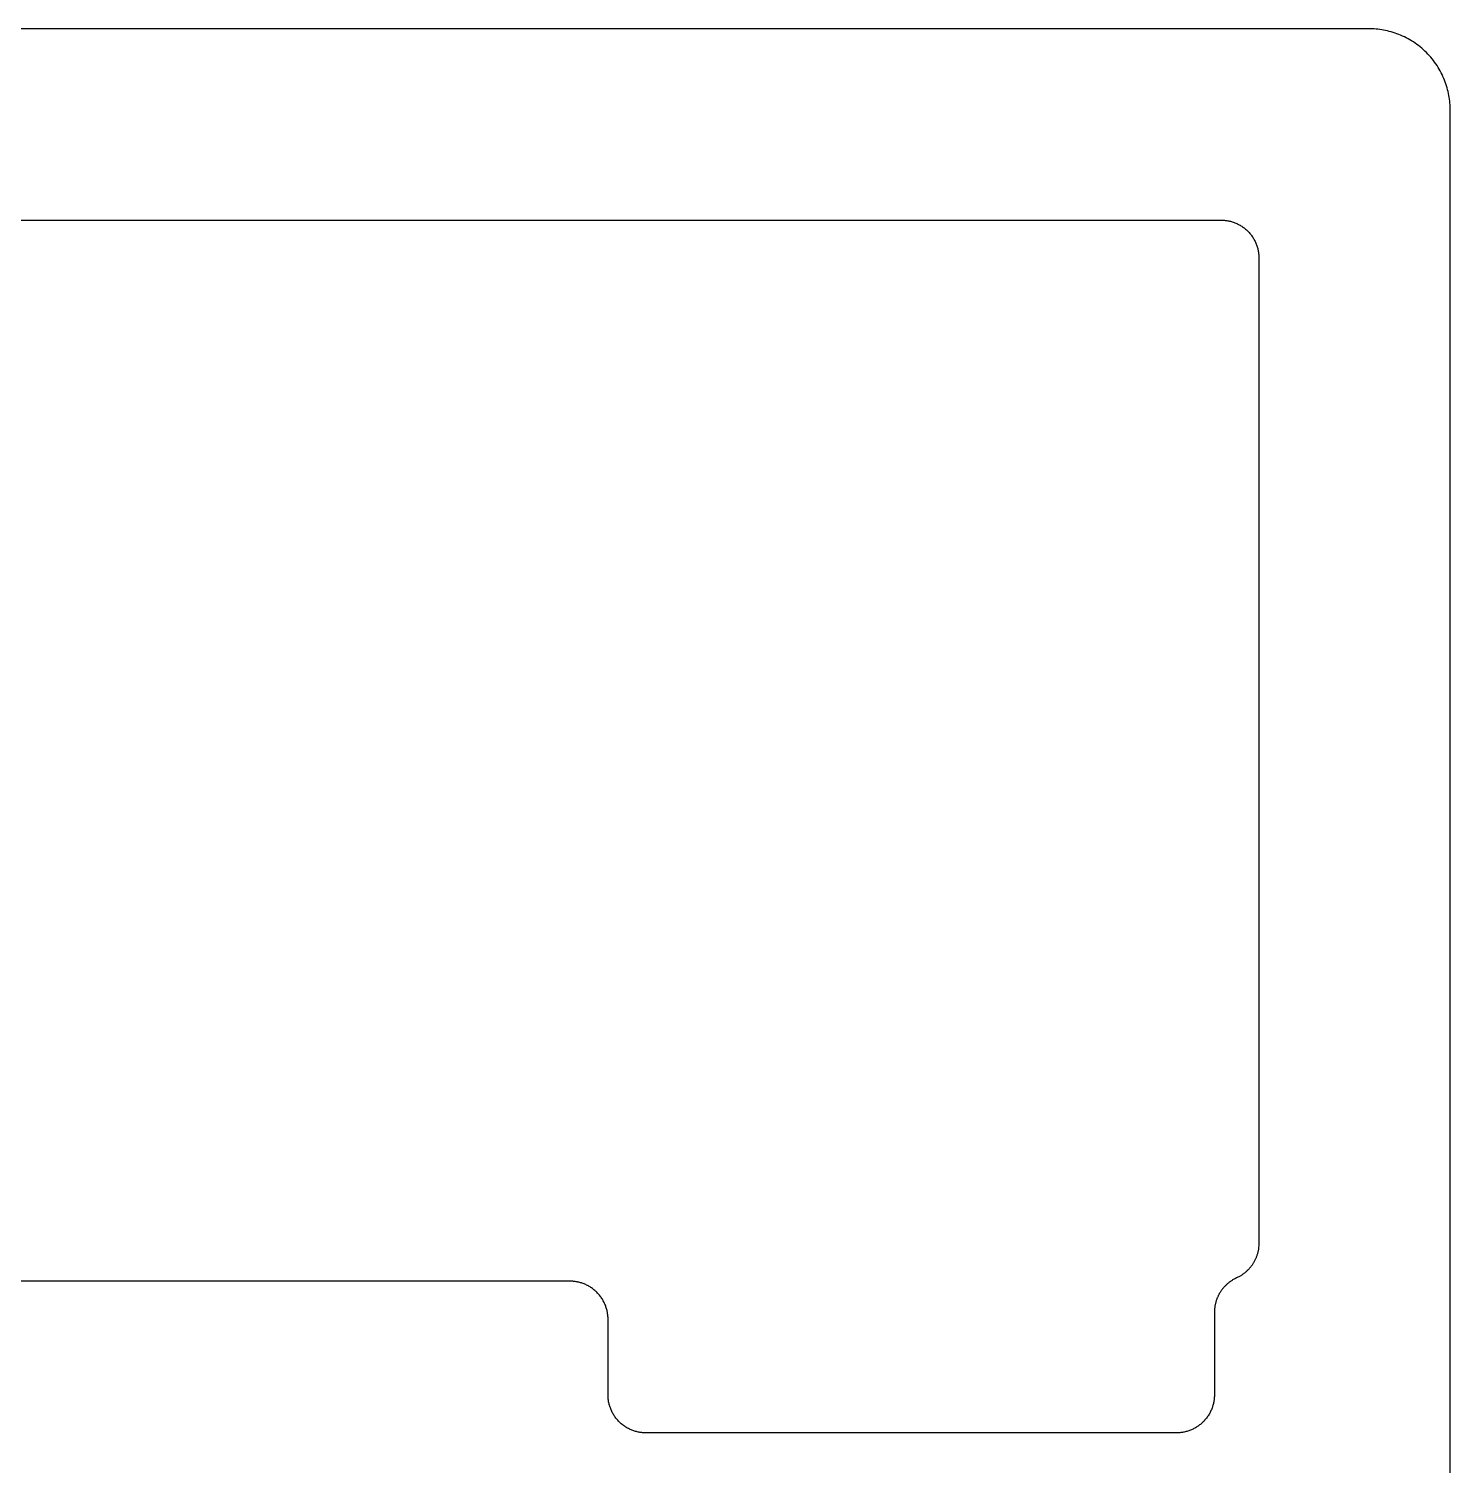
# Model space of a CAD drawing. Header units: millimetres. Extents: x 1057 to 1343, y -204 to -96.
# Drawn here: x 1324.12 to 1342.88, y -121.33 to -102.38 of the extents above; entities that cross this region are included whole.
import ezdxf

# ---------------------------------------------------------------- set-up
doc = ezdxf.new("R2010")
doc.units = ezdxf.units.MM
doc.layers.add('Layer 01', color=18, linetype='Continuous', true_color=0x000000)

msp = doc.modelspace()

# ---------------------------------------------------------------- linework, layer by layer
at = {"layer": 'Layer 01', "color": 0}
for p, q in [((1341.8, -102.375, 1.5), (1319.75, -102.375, 1.5)), ((1341.824, -102.375, 1.5), (1341.8, -102.375, 1.5)), ((1341.848, -102.376, 1.5), (1341.824, -102.375, 1.5)), ((1341.872, -102.377, 1.5), (1341.848, -102.376, 1.5)), ((1341.897, -102.379, 1.5), (1341.872, -102.377, 1.5)), ((1341.921, -102.382, 1.5), (1341.897, -102.379, 1.5)), ((1341.946, -102.385, 1.5), (1341.921, -102.382, 1.5)), ((1341.971, -102.389, 1.5), (1341.946, -102.385, 1.5)), ((1341.996, -102.393, 1.5), (1341.971, -102.389, 1.5)), ((1342.021, -102.398, 1.5), (1341.996, -102.393, 1.5)), ((1342.046, -102.403, 1.5), (1342.021, -102.398, 1.5)), ((1342.071, -102.41, 1.5), (1342.046, -102.403, 1.5)), ((1342.096, -102.416, 1.5), (1342.071, -102.41, 1.5)), ((1342.121, -102.424, 1.5), (1342.096, -102.416, 1.5)), ((1342.146, -102.432, 1.5), (1342.121, -102.424, 1.5)), ((1342.171, -102.441, 1.5), (1342.146, -102.432, 1.5)), ((1342.196, -102.45, 1.5), (1342.171, -102.441, 1.5)), ((1342.22, -102.461, 1.5), (1342.196, -102.45, 1.5)), ((1342.245, -102.471, 1.5), (1342.22, -102.461, 1.5)), ((1342.269, -102.483, 1.5), (1342.245, -102.471, 1.5)), ((1342.294, -102.495, 1.5), (1342.269, -102.483, 1.5)), ((1342.318, -102.508, 1.5), (1342.294, -102.495, 1.5)), ((1342.342, -102.521, 1.5), (1342.318, -102.508, 1.5)), ((1342.365, -102.535, 1.5), (1342.342, -102.521, 1.5)), ((1342.388, -102.55, 1.5), (1342.365, -102.535, 1.5)), ((1342.411, -102.566, 1.5), (1342.388, -102.55, 1.5)), ((1342.434, -102.582, 1.5), (1342.411, -102.566, 1.5)), ((1342.456, -102.598, 1.5), (1342.434, -102.582, 1.5)), ((1342.478, -102.615, 1.5), (1342.456, -102.598, 1.5)), ((1342.499, -102.633, 1.5), (1342.478, -102.615, 1.5)), ((1342.52, -102.652, 1.5), (1342.499, -102.633, 1.5)), ((1342.54, -102.67, 1.5), (1342.52, -102.652, 1.5)), ((1342.56, -102.69, 1.5), (1342.54, -102.67, 1.5)), ((1342.58, -102.71, 1.5), (1342.56, -102.69, 1.5)), ((1342.598, -102.73, 1.5), (1342.58, -102.71, 1.5)), ((1342.617, -102.751, 1.5), (1342.598, -102.73, 1.5)), ((1342.635, -102.772, 1.5), (1342.617, -102.751, 1.5)), ((1342.652, -102.794, 1.5), (1342.635, -102.772, 1.5)), ((1342.668, -102.816, 1.5), (1342.652, -102.794, 1.5)), ((1342.684, -102.839, 1.5), (1342.668, -102.816, 1.5)), ((1342.7, -102.862, 1.5), (1342.684, -102.839, 1.5)), ((1342.715, -102.885, 1.5), (1342.7, -102.862, 1.5)), ((1342.729, -102.908, 1.5), (1342.715, -102.885, 1.5)), ((1342.742, -102.932, 1.5), (1342.729, -102.908, 1.5)), ((1342.755, -102.956, 1.5), (1342.742, -102.932, 1.5)), ((1342.767, -102.981, 1.5), (1342.755, -102.956, 1.5)), ((1342.779, -103.005, 1.5), (1342.767, -102.981, 1.5)), ((1342.789, -103.03, 1.5), (1342.779, -103.005, 1.5)), ((1342.8, -103.054, 1.5), (1342.789, -103.03, 1.5)), ((1342.809, -103.079, 1.5), (1342.8, -103.054, 1.5)), ((1342.818, -103.104, 1.5), (1342.809, -103.079, 1.5)), ((1342.826, -103.129, 1.5), (1342.818, -103.104, 1.5)), ((1342.834, -103.154, 1.5), (1342.826, -103.129, 1.5)), ((1342.84, -103.179, 1.5), (1342.834, -103.154, 1.5)), ((1342.847, -103.204, 1.5), (1342.84, -103.179, 1.5)), ((1342.852, -103.229, 1.5), (1342.847, -103.204, 1.5)), ((1342.857, -103.254, 1.5), (1342.852, -103.229, 1.5)), ((1342.861, -103.279, 1.5), (1342.857, -103.254, 1.5)), ((1342.865, -103.304, 1.5), (1342.861, -103.279, 1.5)), ((1342.868, -103.329, 1.5), (1342.865, -103.304, 1.5)), ((1342.871, -103.353, 1.5), (1342.868, -103.329, 1.5)), ((1342.873, -103.378, 1.5), (1342.871, -103.353, 1.5)), ((1342.874, -103.402, 1.5), (1342.873, -103.378, 1.5)), ((1342.875, -103.426, 1.5), (1342.874, -103.402, 1.5)), ((1342.875, -103.45, 1.5), (1342.875, -103.426, 1.5)), ((1342.875, -196.55, 1.5), (1342.875, -103.45, 1.5)), ((1307.8, -104.9, 1.5), (1339.85, -104.9, 1.5)), ((1339.85, -104.9, 1.5), (1339.861, -104.9, 1.5)), ((1339.861, -104.9, 1.5), (1339.872, -104.9, 1.5)), ((1339.872, -104.9, 1.5), (1339.884, -104.901, 1.5)), ((1339.884, -104.901, 1.5), (1339.895, -104.902, 1.5)), ((1339.895, -104.902, 1.5), (1339.906, -104.903, 1.5)), ((1339.906, -104.903, 1.5), (1339.918, -104.905, 1.5)), ((1339.918, -104.905, 1.5), (1339.929, -104.906, 1.5)), ((1339.929, -104.906, 1.5), (1339.941, -104.908, 1.5)), ((1339.941, -104.908, 1.5), (1339.953, -104.911, 1.5)), ((1339.953, -104.911, 1.5), (1339.964, -104.913, 1.5)), ((1339.964, -104.913, 1.5), (1339.976, -104.916, 1.5)), ((1339.976, -104.916, 1.5), (1339.988, -104.919, 1.5)), ((1339.988, -104.919, 1.5), (1339.999, -104.923, 1.5)), ((1339.999, -104.923, 1.5), (1340.011, -104.927, 1.5)), ((1340.011, -104.927, 1.5), (1340.022, -104.931, 1.5)), ((1340.022, -104.931, 1.5), (1340.034, -104.935, 1.5)), ((1340.034, -104.935, 1.5), (1340.046, -104.94, 1.5)), ((1340.046, -104.94, 1.5), (1340.057, -104.945, 1.5)), ((1340.057, -104.945, 1.5), (1340.068, -104.95, 1.5)), ((1340.068, -104.95, 1.5), (1340.08, -104.956, 1.5)), ((1340.08, -104.956, 1.5), (1340.091, -104.962, 1.5)), ((1340.091, -104.962, 1.5), (1340.102, -104.968, 1.5)), ((1340.102, -104.968, 1.5), (1340.113, -104.975, 1.5)), ((1340.113, -104.975, 1.5), (1340.124, -104.982, 1.5)), ((1340.124, -104.982, 1.5), (1340.134, -104.989, 1.5)), ((1340.134, -104.989, 1.5), (1340.145, -104.996, 1.5)), ((1340.145, -104.996, 1.5), (1340.155, -105.004, 1.5)), ((1340.155, -105.004, 1.5), (1340.165, -105.012, 1.5)), ((1340.165, -105.012, 1.5), (1340.175, -105.02, 1.5)), ((1340.175, -105.02, 1.5), (1340.185, -105.029, 1.5)), ((1340.185, -105.029, 1.5), (1340.194, -105.037, 1.5)), ((1340.194, -105.037, 1.5), (1340.204, -105.046, 1.5)), ((1340.204, -105.046, 1.5), (1340.213, -105.056, 1.5)), ((1340.213, -105.056, 1.5), (1340.221, -105.065, 1.5)), ((1340.221, -105.065, 1.5), (1340.23, -105.075, 1.5)), ((1340.23, -105.075, 1.5), (1340.238, -105.085, 1.5)), ((1340.238, -105.085, 1.5), (1340.246, -105.095, 1.5)), ((1340.246, -105.095, 1.5), (1340.254, -105.105, 1.5)), ((1340.254, -105.105, 1.5), (1340.261, -105.116, 1.5)), ((1340.261, -105.116, 1.5), (1340.268, -105.126, 1.5)), ((1340.268, -105.126, 1.5), (1340.275, -105.137, 1.5)), ((1340.275, -105.137, 1.5), (1340.282, -105.148, 1.5)), ((1340.282, -105.148, 1.5), (1340.288, -105.159, 1.5)), ((1340.288, -105.159, 1.5), (1340.294, -105.17, 1.5)), ((1340.294, -105.17, 1.5), (1340.3, -105.182, 1.5)), ((1340.3, -105.182, 1.5), (1340.305, -105.193, 1.5)), ((1340.305, -105.193, 1.5), (1340.31, -105.204, 1.5)), ((1340.31, -105.204, 1.5), (1340.315, -105.216, 1.5)), ((1340.315, -105.216, 1.5), (1340.319, -105.228, 1.5)), ((1340.319, -105.228, 1.5), (1340.323, -105.239, 1.5)), ((1340.323, -105.239, 1.5), (1340.327, -105.251, 1.5)), ((1340.327, -105.251, 1.5), (1340.331, -105.262, 1.5)), ((1340.331, -105.262, 1.5), (1340.334, -105.274, 1.5)), ((1340.334, -105.274, 1.5), (1340.337, -105.286, 1.5)), ((1340.337, -105.286, 1.5), (1340.339, -105.297, 1.5)), ((1340.339, -105.297, 1.5), (1340.342, -105.309, 1.5)), ((1340.342, -105.309, 1.5), (1340.344, -105.321, 1.5)), ((1340.344, -105.321, 1.5), (1340.345, -105.332, 1.5)), ((1340.345, -105.332, 1.5), (1340.347, -105.344, 1.5)), ((1340.347, -105.344, 1.5), (1340.348, -105.355, 1.5)), ((1340.348, -105.355, 1.5), (1340.349, -105.366, 1.5)), ((1340.349, -105.366, 1.5), (1340.35, -105.378, 1.5)), ((1340.35, -105.378, 1.5), (1340.35, -105.389, 1.5)), ((1340.35, -105.389, 1.5), (1340.35, -105.4, 1.5)), ((1340.35, -105.4, 1.5), (1340.35, -118.4, 1.5)), ((1340.347, -118.451, 1.5), (1340.346, -118.46, 1.5)), ((1340.349, -118.434, 1.5), (1340.347, -118.451, 1.5)), ((1340.35, -118.417, 1.5), (1340.349, -118.434, 1.5)), ((1340.35, -118.4, 1.5), (1340.35, -118.417, 1.5)), ((1340.289, -118.639, 1.5), (1340.285, -118.647, 1.5)), ((1340.293, -118.631, 1.5), (1340.289, -118.639, 1.5)), ((1340.298, -118.623, 1.5), (1340.293, -118.631, 1.5)), ((1340.302, -118.615, 1.5), (1340.298, -118.623, 1.5)), ((1340.305, -118.606, 1.5), (1340.302, -118.615, 1.5)), ((1340.309, -118.598, 1.5), (1340.305, -118.606, 1.5)), ((1340.313, -118.59, 1.5), (1340.309, -118.598, 1.5)), ((1340.316, -118.581, 1.5), (1340.313, -118.59, 1.5)), ((1340.319, -118.573, 1.5), (1340.316, -118.581, 1.5)), ((1340.322, -118.564, 1.5), (1340.319, -118.573, 1.5)), ((1340.325, -118.556, 1.5), (1340.322, -118.564, 1.5)), ((1340.328, -118.547, 1.5), (1340.325, -118.556, 1.5)), ((1340.33, -118.538, 1.5), (1340.328, -118.547, 1.5)), ((1340.333, -118.53, 1.5), (1340.33, -118.538, 1.5)), ((1340.335, -118.521, 1.5), (1340.333, -118.53, 1.5)), ((1340.337, -118.512, 1.5), (1340.335, -118.521, 1.5)), ((1340.339, -118.504, 1.5), (1340.337, -118.512, 1.5)), ((1340.341, -118.495, 1.5), (1340.339, -118.504, 1.5)), ((1340.343, -118.486, 1.5), (1340.341, -118.495, 1.5)), ((1340.344, -118.477, 1.5), (1340.343, -118.486, 1.5)), ((1340.345, -118.469, 1.5), (1340.344, -118.477, 1.5)), ((1340.346, -118.46, 1.5), (1340.345, -118.469, 1.5)), ((1340.102, -118.832, 1.5), (1340.087, -118.84, 1.5)), ((1340.11, -118.827, 1.5), (1340.102, -118.832, 1.5)), ((1340.117, -118.823, 1.5), (1340.11, -118.827, 1.5)), ((1340.125, -118.818, 1.5), (1340.117, -118.823, 1.5)), ((1340.132, -118.813, 1.5), (1340.125, -118.818, 1.5)), ((1340.139, -118.808, 1.5), (1340.132, -118.813, 1.5)), ((1340.146, -118.803, 1.5), (1340.139, -118.808, 1.5)), ((1340.153, -118.797, 1.5), (1340.146, -118.803, 1.5)), ((1340.161, -118.792, 1.5), (1340.153, -118.797, 1.5)), ((1340.168, -118.786, 1.5), (1340.161, -118.792, 1.5)), ((1340.174, -118.78, 1.5), (1340.168, -118.786, 1.5)), ((1340.181, -118.775, 1.5), (1340.174, -118.78, 1.5)), ((1340.188, -118.769, 1.5), (1340.181, -118.775, 1.5)), ((1340.195, -118.762, 1.5), (1340.188, -118.769, 1.5)), ((1340.201, -118.756, 1.5), (1340.195, -118.762, 1.5)), ((1340.207, -118.75, 1.5), (1340.201, -118.756, 1.5)), ((1340.214, -118.743, 1.5), (1340.207, -118.75, 1.5)), ((1340.22, -118.736, 1.5), (1340.214, -118.743, 1.5)), ((1340.226, -118.729, 1.5), (1340.22, -118.736, 1.5)), ((1340.232, -118.723, 1.5), (1340.226, -118.729, 1.5)), ((1340.238, -118.715, 1.5), (1340.232, -118.723, 1.5)), ((1340.244, -118.708, 1.5), (1340.238, -118.715, 1.5)), ((1340.249, -118.701, 1.5), (1340.244, -118.708, 1.5)), ((1340.255, -118.694, 1.5), (1340.249, -118.701, 1.5)), ((1340.26, -118.686, 1.5), (1340.255, -118.694, 1.5)), ((1340.265, -118.679, 1.5), (1340.26, -118.686, 1.5)), ((1340.27, -118.671, 1.5), (1340.265, -118.679, 1.5)), ((1340.275, -118.663, 1.5), (1340.27, -118.671, 1.5)), ((1340.28, -118.655, 1.5), (1340.275, -118.663, 1.5)), ((1340.285, -118.647, 1.5), (1340.28, -118.655, 1.5)), ((1331.263, -118.9, 1.5), (1316.387, -118.9, 1.5)), ((1331.274, -118.9, 1.5), (1331.263, -118.9, 1.5)), ((1331.285, -118.9, 1.5), (1331.274, -118.9, 1.5)), ((1331.297, -118.901, 1.5), (1331.285, -118.9, 1.5)), ((1331.308, -118.902, 1.5), (1331.297, -118.901, 1.5)), ((1331.319, -118.903, 1.5), (1331.308, -118.902, 1.5)), ((1331.331, -118.905, 1.5), (1331.319, -118.903, 1.5)), ((1331.342, -118.906, 1.5), (1331.331, -118.905, 1.5)), ((1331.354, -118.908, 1.5), (1331.342, -118.906, 1.5)), ((1331.366, -118.911, 1.5), (1331.354, -118.908, 1.5)), ((1331.377, -118.913, 1.5), (1331.366, -118.911, 1.5)), ((1331.389, -118.916, 1.5), (1331.377, -118.913, 1.5)), ((1331.401, -118.919, 1.5), (1331.389, -118.916, 1.5)), ((1331.412, -118.923, 1.5), (1331.401, -118.919, 1.5)), ((1331.424, -118.927, 1.5), (1331.412, -118.923, 1.5)), ((1331.435, -118.931, 1.5), (1331.424, -118.927, 1.5)), ((1331.447, -118.935, 1.5), (1331.435, -118.931, 1.5)), ((1331.459, -118.94, 1.5), (1331.447, -118.935, 1.5)), ((1331.47, -118.945, 1.5), (1331.459, -118.94, 1.5)), ((1331.481, -118.95, 1.5), (1331.47, -118.945, 1.5)), ((1331.493, -118.956, 1.5), (1331.481, -118.95, 1.5)), ((1331.504, -118.962, 1.5), (1331.493, -118.956, 1.5)), ((1331.515, -118.968, 1.5), (1331.504, -118.962, 1.5)), ((1331.526, -118.975, 1.5), (1331.515, -118.968, 1.5)), ((1331.537, -118.982, 1.5), (1331.526, -118.975, 1.5)), ((1331.547, -118.989, 1.5), (1331.537, -118.982, 1.5)), ((1331.558, -118.996, 1.5), (1331.547, -118.989, 1.5)), ((1331.568, -119.004, 1.5), (1331.558, -118.996, 1.5)), ((1331.578, -119.012, 1.5), (1331.568, -119.004, 1.5)), ((1331.588, -119.02, 1.5), (1331.578, -119.012, 1.5)), ((1331.598, -119.029, 1.5), (1331.588, -119.02, 1.5)), ((1339.858, -119.017, 1.5), (1339.853, -119.025, 1.5)), ((1339.864, -119.01, 1.5), (1339.858, -119.017, 1.5)), ((1339.869, -119.002, 1.5), (1339.864, -119.01, 1.5)), ((1339.875, -118.995, 1.5), (1339.869, -119.002, 1.5)), ((1339.881, -118.988, 1.5), (1339.875, -118.995, 1.5)), ((1339.887, -118.981, 1.5), (1339.881, -118.988, 1.5)), ((1339.893, -118.974, 1.5), (1339.887, -118.981, 1.5)), ((1339.899, -118.968, 1.5), (1339.893, -118.974, 1.5)), ((1339.906, -118.961, 1.5), (1339.899, -118.968, 1.5)), ((1339.912, -118.955, 1.5), (1339.906, -118.961, 1.5)), ((1339.918, -118.948, 1.5), (1339.912, -118.955, 1.5)), ((1339.925, -118.942, 1.5), (1339.918, -118.948, 1.5)), ((1339.932, -118.936, 1.5), (1339.925, -118.942, 1.5)), ((1339.939, -118.93, 1.5), (1339.932, -118.936, 1.5)), ((1339.945, -118.924, 1.5), (1339.939, -118.93, 1.5)), ((1339.952, -118.919, 1.5), (1339.945, -118.924, 1.5)), ((1339.96, -118.913, 1.5), (1339.952, -118.919, 1.5)), ((1339.967, -118.908, 1.5), (1339.96, -118.913, 1.5)), ((1339.974, -118.903, 1.5), (1339.967, -118.908, 1.5)), ((1339.981, -118.898, 1.5), (1339.974, -118.903, 1.5)), ((1339.988, -118.893, 1.5), (1339.981, -118.898, 1.5)), ((1339.996, -118.888, 1.5), (1339.988, -118.893, 1.5)), ((1340.003, -118.883, 1.5), (1339.996, -118.888, 1.5)), ((1340.011, -118.879, 1.5), (1340.003, -118.883, 1.5)), ((1340.026, -118.871, 1.5), (1340.011, -118.879, 1.5)), ((1340.041, -118.863, 1.5), (1340.026, -118.871, 1.5)), ((1340.056, -118.855, 1.5), (1340.041, -118.863, 1.5)), ((1340.072, -118.848, 1.5), (1340.056, -118.855, 1.5)), ((1340.087, -118.84, 1.5), (1340.072, -118.848, 1.5)), ((1331.607, -119.037, 1.5), (1331.598, -119.029, 1.5)), ((1331.617, -119.046, 1.5), (1331.607, -119.037, 1.5)), ((1331.626, -119.056, 1.5), (1331.617, -119.046, 1.5)), ((1331.634, -119.065, 1.5), (1331.626, -119.056, 1.5)), ((1331.643, -119.075, 1.5), (1331.634, -119.065, 1.5)), ((1331.651, -119.085, 1.5), (1331.643, -119.075, 1.5)), ((1331.659, -119.095, 1.5), (1331.651, -119.085, 1.5)), ((1331.667, -119.105, 1.5), (1331.659, -119.095, 1.5)), ((1331.674, -119.116, 1.5), (1331.667, -119.105, 1.5)), ((1331.681, -119.126, 1.5), (1331.674, -119.116, 1.5)), ((1331.688, -119.137, 1.5), (1331.681, -119.126, 1.5)), ((1331.695, -119.148, 1.5), (1331.688, -119.137, 1.5)), ((1331.701, -119.159, 1.5), (1331.695, -119.148, 1.5)), ((1331.707, -119.17, 1.5), (1331.701, -119.159, 1.5)), ((1331.713, -119.182, 1.5), (1331.707, -119.17, 1.5)), ((1331.718, -119.193, 1.5), (1331.713, -119.182, 1.5)), ((1331.723, -119.204, 1.5), (1331.718, -119.193, 1.5)), ((1331.728, -119.216, 1.5), (1331.723, -119.204, 1.5)), ((1339.774, -119.207, 1.5), (1339.772, -119.216, 1.5)), ((1339.776, -119.198, 1.5), (1339.774, -119.207, 1.5)), ((1339.778, -119.19, 1.5), (1339.776, -119.198, 1.5)), ((1339.78, -119.181, 1.5), (1339.778, -119.19, 1.5)), ((1339.783, -119.172, 1.5), (1339.78, -119.181, 1.5)), ((1339.785, -119.164, 1.5), (1339.783, -119.172, 1.5)), ((1339.788, -119.155, 1.5), (1339.785, -119.164, 1.5)), ((1339.791, -119.147, 1.5), (1339.788, -119.155, 1.5)), ((1339.794, -119.138, 1.5), (1339.791, -119.147, 1.5)), ((1339.797, -119.13, 1.5), (1339.794, -119.138, 1.5)), ((1339.8, -119.121, 1.5), (1339.797, -119.13, 1.5)), ((1339.804, -119.113, 1.5), (1339.8, -119.121, 1.5)), ((1339.808, -119.104, 1.5), (1339.804, -119.113, 1.5)), ((1339.811, -119.096, 1.5), (1339.808, -119.104, 1.5)), ((1339.815, -119.088, 1.5), (1339.811, -119.096, 1.5)), ((1339.82, -119.08, 1.5), (1339.815, -119.088, 1.5)), ((1339.824, -119.071, 1.5), (1339.82, -119.08, 1.5)), ((1339.828, -119.063, 1.5), (1339.824, -119.071, 1.5)), ((1339.833, -119.055, 1.5), (1339.828, -119.063, 1.5)), ((1339.838, -119.048, 1.5), (1339.833, -119.055, 1.5)), ((1339.843, -119.04, 1.5), (1339.838, -119.048, 1.5)), ((1339.848, -119.032, 1.5), (1339.843, -119.04, 1.5)), ((1339.853, -119.025, 1.5), (1339.848, -119.032, 1.5)), ((1331.732, -119.228, 1.5), (1331.728, -119.216, 1.5)), ((1331.736, -119.239, 1.5), (1331.732, -119.228, 1.5)), ((1331.74, -119.251, 1.5), (1331.736, -119.239, 1.5)), ((1331.744, -119.262, 1.5), (1331.74, -119.251, 1.5)), ((1331.747, -119.274, 1.5), (1331.744, -119.262, 1.5)), ((1331.75, -119.286, 1.5), (1331.747, -119.274, 1.5)), ((1331.752, -119.297, 1.5), (1331.75, -119.286, 1.5)), ((1331.755, -119.309, 1.5), (1331.752, -119.297, 1.5)), ((1331.757, -119.321, 1.5), (1331.755, -119.309, 1.5)), ((1331.758, -119.332, 1.5), (1331.757, -119.321, 1.5)), ((1331.76, -119.344, 1.5), (1331.758, -119.332, 1.5)), ((1331.761, -119.355, 1.5), (1331.76, -119.344, 1.5)), ((1331.762, -119.366, 1.5), (1331.761, -119.355, 1.5)), ((1331.763, -119.378, 1.5), (1331.762, -119.366, 1.5)), ((1331.763, -119.389, 1.5), (1331.763, -119.378, 1.5)), ((1331.763, -119.4, 1.5), (1331.763, -119.389, 1.5)), ((1331.763, -120.4, 1.5), (1331.763, -119.4, 1.5)), ((1339.764, -119.277, 1.5), (1339.763, -119.294, 1.5)), ((1339.763, -119.294, 1.5), (1339.763, -119.311, 1.5)), ((1339.763, -119.311, 1.5), (1339.763, -120.4, 1.5)), ((1339.766, -119.259, 1.5), (1339.764, -119.277, 1.5)), ((1339.767, -119.251, 1.5), (1339.766, -119.259, 1.5)), ((1339.768, -119.242, 1.5), (1339.767, -119.251, 1.5)), ((1339.769, -119.233, 1.5), (1339.768, -119.242, 1.5)), ((1339.77, -119.225, 1.5), (1339.769, -119.233, 1.5)), ((1339.772, -119.216, 1.5), (1339.77, -119.225, 1.5)), ((1331.763, -120.411, 1.5), (1331.763, -120.4, 1.5)), ((1331.763, -120.422, 1.5), (1331.763, -120.411, 1.5)), ((1331.764, -120.434, 1.5), (1331.763, -120.422, 1.5)), ((1331.765, -120.445, 1.5), (1331.764, -120.434, 1.5)), ((1331.766, -120.456, 1.5), (1331.765, -120.445, 1.5)), ((1331.768, -120.468, 1.5), (1331.766, -120.456, 1.5)), ((1331.769, -120.479, 1.5), (1331.768, -120.468, 1.5)), ((1331.771, -120.491, 1.5), (1331.769, -120.479, 1.5)), ((1331.774, -120.503, 1.5), (1331.771, -120.491, 1.5)), ((1331.776, -120.514, 1.5), (1331.774, -120.503, 1.5)), ((1331.779, -120.526, 1.5), (1331.776, -120.514, 1.5)), ((1331.782, -120.538, 1.5), (1331.779, -120.526, 1.5)), ((1331.786, -120.549, 1.5), (1331.782, -120.538, 1.5)), ((1339.744, -120.538, 1.5), (1339.74, -120.549, 1.5)), ((1339.747, -120.526, 1.5), (1339.744, -120.538, 1.5)), ((1339.75, -120.514, 1.5), (1339.747, -120.526, 1.5)), ((1339.752, -120.503, 1.5), (1339.75, -120.514, 1.5)), ((1339.755, -120.491, 1.5), (1339.752, -120.503, 1.5)), ((1339.757, -120.479, 1.5), (1339.755, -120.491, 1.5)), ((1339.758, -120.468, 1.5), (1339.757, -120.479, 1.5)), ((1339.76, -120.456, 1.5), (1339.758, -120.468, 1.5)), ((1339.761, -120.445, 1.5), (1339.76, -120.456, 1.5)), ((1339.762, -120.434, 1.5), (1339.761, -120.445, 1.5)), ((1339.763, -120.422, 1.5), (1339.762, -120.434, 1.5)), ((1339.763, -120.4, 1.5), (1339.763, -120.411, 1.5)), ((1339.763, -120.411, 1.5), (1339.763, -120.422, 1.5)), ((1331.79, -120.561, 1.5), (1331.786, -120.549, 1.5)), ((1331.794, -120.572, 1.5), (1331.79, -120.561, 1.5)), ((1331.798, -120.584, 1.5), (1331.794, -120.572, 1.5)), ((1331.803, -120.596, 1.5), (1331.798, -120.584, 1.5)), ((1331.808, -120.607, 1.5), (1331.803, -120.596, 1.5)), ((1331.813, -120.618, 1.5), (1331.808, -120.607, 1.5)), ((1331.819, -120.63, 1.5), (1331.813, -120.618, 1.5)), ((1331.825, -120.641, 1.5), (1331.819, -120.63, 1.5)), ((1331.831, -120.652, 1.5), (1331.825, -120.641, 1.5)), ((1331.838, -120.663, 1.5), (1331.831, -120.652, 1.5)), ((1331.845, -120.674, 1.5), (1331.838, -120.663, 1.5)), ((1331.852, -120.684, 1.5), (1331.845, -120.674, 1.5)), ((1331.859, -120.695, 1.5), (1331.852, -120.684, 1.5)), ((1331.867, -120.705, 1.5), (1331.859, -120.695, 1.5)), ((1331.875, -120.715, 1.5), (1331.867, -120.705, 1.5)), ((1331.883, -120.725, 1.5), (1331.875, -120.715, 1.5)), ((1331.892, -120.735, 1.5), (1331.883, -120.725, 1.5)), ((1339.643, -120.725, 1.5), (1339.634, -120.735, 1.5)), ((1339.651, -120.715, 1.5), (1339.643, -120.725, 1.5)), ((1339.659, -120.705, 1.5), (1339.651, -120.715, 1.5)), ((1339.667, -120.695, 1.5), (1339.659, -120.705, 1.5)), ((1339.674, -120.684, 1.5), (1339.667, -120.695, 1.5)), ((1339.681, -120.674, 1.5), (1339.674, -120.684, 1.5)), ((1339.688, -120.663, 1.5), (1339.681, -120.674, 1.5)), ((1339.695, -120.652, 1.5), (1339.688, -120.663, 1.5)), ((1339.701, -120.641, 1.5), (1339.695, -120.652, 1.5)), ((1339.707, -120.63, 1.5), (1339.701, -120.641, 1.5)), ((1339.713, -120.618, 1.5), (1339.707, -120.63, 1.5)), ((1339.718, -120.607, 1.5), (1339.713, -120.618, 1.5)), ((1339.723, -120.596, 1.5), (1339.718, -120.607, 1.5)), ((1339.728, -120.584, 1.5), (1339.723, -120.596, 1.5)), ((1339.732, -120.572, 1.5), (1339.728, -120.584, 1.5)), ((1339.736, -120.561, 1.5), (1339.732, -120.572, 1.5)), ((1339.74, -120.549, 1.5), (1339.736, -120.561, 1.5)), ((1331.9, -120.744, 1.5), (1331.892, -120.735, 1.5)), ((1331.909, -120.754, 1.5), (1331.9, -120.744, 1.5)), ((1331.919, -120.763, 1.5), (1331.909, -120.754, 1.5)), ((1331.928, -120.771, 1.5), (1331.919, -120.763, 1.5)), ((1331.938, -120.78, 1.5), (1331.928, -120.771, 1.5)), ((1331.948, -120.788, 1.5), (1331.938, -120.78, 1.5)), ((1331.958, -120.796, 1.5), (1331.948, -120.788, 1.5)), ((1331.968, -120.804, 1.5), (1331.958, -120.796, 1.5)), ((1331.979, -120.811, 1.5), (1331.968, -120.804, 1.5)), ((1331.989, -120.818, 1.5), (1331.979, -120.811, 1.5)), ((1332, -120.825, 1.5), (1331.989, -120.818, 1.5)), ((1332.011, -120.832, 1.5), (1332, -120.825, 1.5)), ((1332.022, -120.838, 1.5), (1332.011, -120.832, 1.5)), ((1332.033, -120.844, 1.5), (1332.022, -120.838, 1.5)), ((1332.045, -120.85, 1.5), (1332.033, -120.844, 1.5)), ((1332.056, -120.855, 1.5), (1332.045, -120.85, 1.5)), ((1332.067, -120.86, 1.5), (1332.056, -120.855, 1.5)), ((1332.079, -120.865, 1.5), (1332.067, -120.86, 1.5)), ((1332.091, -120.869, 1.5), (1332.079, -120.865, 1.5)), ((1332.102, -120.873, 1.5), (1332.091, -120.869, 1.5)), ((1332.114, -120.877, 1.5), (1332.102, -120.873, 1.5)), ((1332.125, -120.881, 1.5), (1332.114, -120.877, 1.5)), ((1332.137, -120.884, 1.5), (1332.125, -120.881, 1.5)), ((1332.149, -120.887, 1.5), (1332.137, -120.884, 1.5)), ((1332.16, -120.889, 1.5), (1332.149, -120.887, 1.5)), ((1332.172, -120.892, 1.5), (1332.16, -120.889, 1.5)), ((1332.184, -120.894, 1.5), (1332.172, -120.892, 1.5)), ((1332.195, -120.895, 1.5), (1332.184, -120.894, 1.5)), ((1332.207, -120.897, 1.5), (1332.195, -120.895, 1.5)), ((1332.218, -120.898, 1.5), (1332.207, -120.897, 1.5)), ((1332.229, -120.899, 1.5), (1332.218, -120.898, 1.5)), ((1332.241, -120.9, 1.5), (1332.229, -120.899, 1.5)), ((1332.252, -120.9, 1.5), (1332.241, -120.9, 1.5)), ((1332.263, -120.9, 1.5), (1332.252, -120.9, 1.5)), ((1339.263, -120.9, 1.5), (1332.263, -120.9, 1.5)), ((1339.274, -120.9, 1.5), (1339.263, -120.9, 1.5)), ((1339.285, -120.9, 1.5), (1339.274, -120.9, 1.5)), ((1339.297, -120.899, 1.5), (1339.285, -120.9, 1.5)), ((1339.308, -120.898, 1.5), (1339.297, -120.899, 1.5)), ((1339.319, -120.897, 1.5), (1339.308, -120.898, 1.5)), ((1339.331, -120.895, 1.5), (1339.319, -120.897, 1.5)), ((1339.342, -120.894, 1.5), (1339.331, -120.895, 1.5)), ((1339.354, -120.892, 1.5), (1339.342, -120.894, 1.5)), ((1339.366, -120.889, 1.5), (1339.354, -120.892, 1.5)), ((1339.377, -120.887, 1.5), (1339.366, -120.889, 1.5)), ((1339.389, -120.884, 1.5), (1339.377, -120.887, 1.5)), ((1339.401, -120.881, 1.5), (1339.389, -120.884, 1.5)), ((1339.412, -120.877, 1.5), (1339.401, -120.881, 1.5)), ((1339.424, -120.873, 1.5), (1339.412, -120.877, 1.5)), ((1339.435, -120.869, 1.5), (1339.424, -120.873, 1.5)), ((1339.447, -120.865, 1.5), (1339.435, -120.869, 1.5)), ((1339.459, -120.86, 1.5), (1339.447, -120.865, 1.5)), ((1339.47, -120.855, 1.5), (1339.459, -120.86, 1.5)), ((1339.481, -120.85, 1.5), (1339.47, -120.855, 1.5)), ((1339.493, -120.844, 1.5), (1339.481, -120.85, 1.5)), ((1339.504, -120.838, 1.5), (1339.493, -120.844, 1.5)), ((1339.515, -120.832, 1.5), (1339.504, -120.838, 1.5)), ((1339.526, -120.825, 1.5), (1339.515, -120.832, 1.5)), ((1339.537, -120.818, 1.5), (1339.526, -120.825, 1.5)), ((1339.547, -120.811, 1.5), (1339.537, -120.818, 1.5)), ((1339.558, -120.804, 1.5), (1339.547, -120.811, 1.5)), ((1339.568, -120.796, 1.5), (1339.558, -120.804, 1.5)), ((1339.578, -120.788, 1.5), (1339.568, -120.796, 1.5)), ((1339.588, -120.78, 1.5), (1339.578, -120.788, 1.5)), ((1339.598, -120.771, 1.5), (1339.588, -120.78, 1.5)), ((1339.607, -120.763, 1.5), (1339.598, -120.771, 1.5)), ((1339.617, -120.754, 1.5), (1339.607, -120.763, 1.5)), ((1339.626, -120.744, 1.5), (1339.617, -120.754, 1.5)), ((1339.634, -120.735, 1.5), (1339.626, -120.744, 1.5))]:
    msp.add_line(p, q, dxfattribs=at)

doc.saveas('drawing.dxf')
